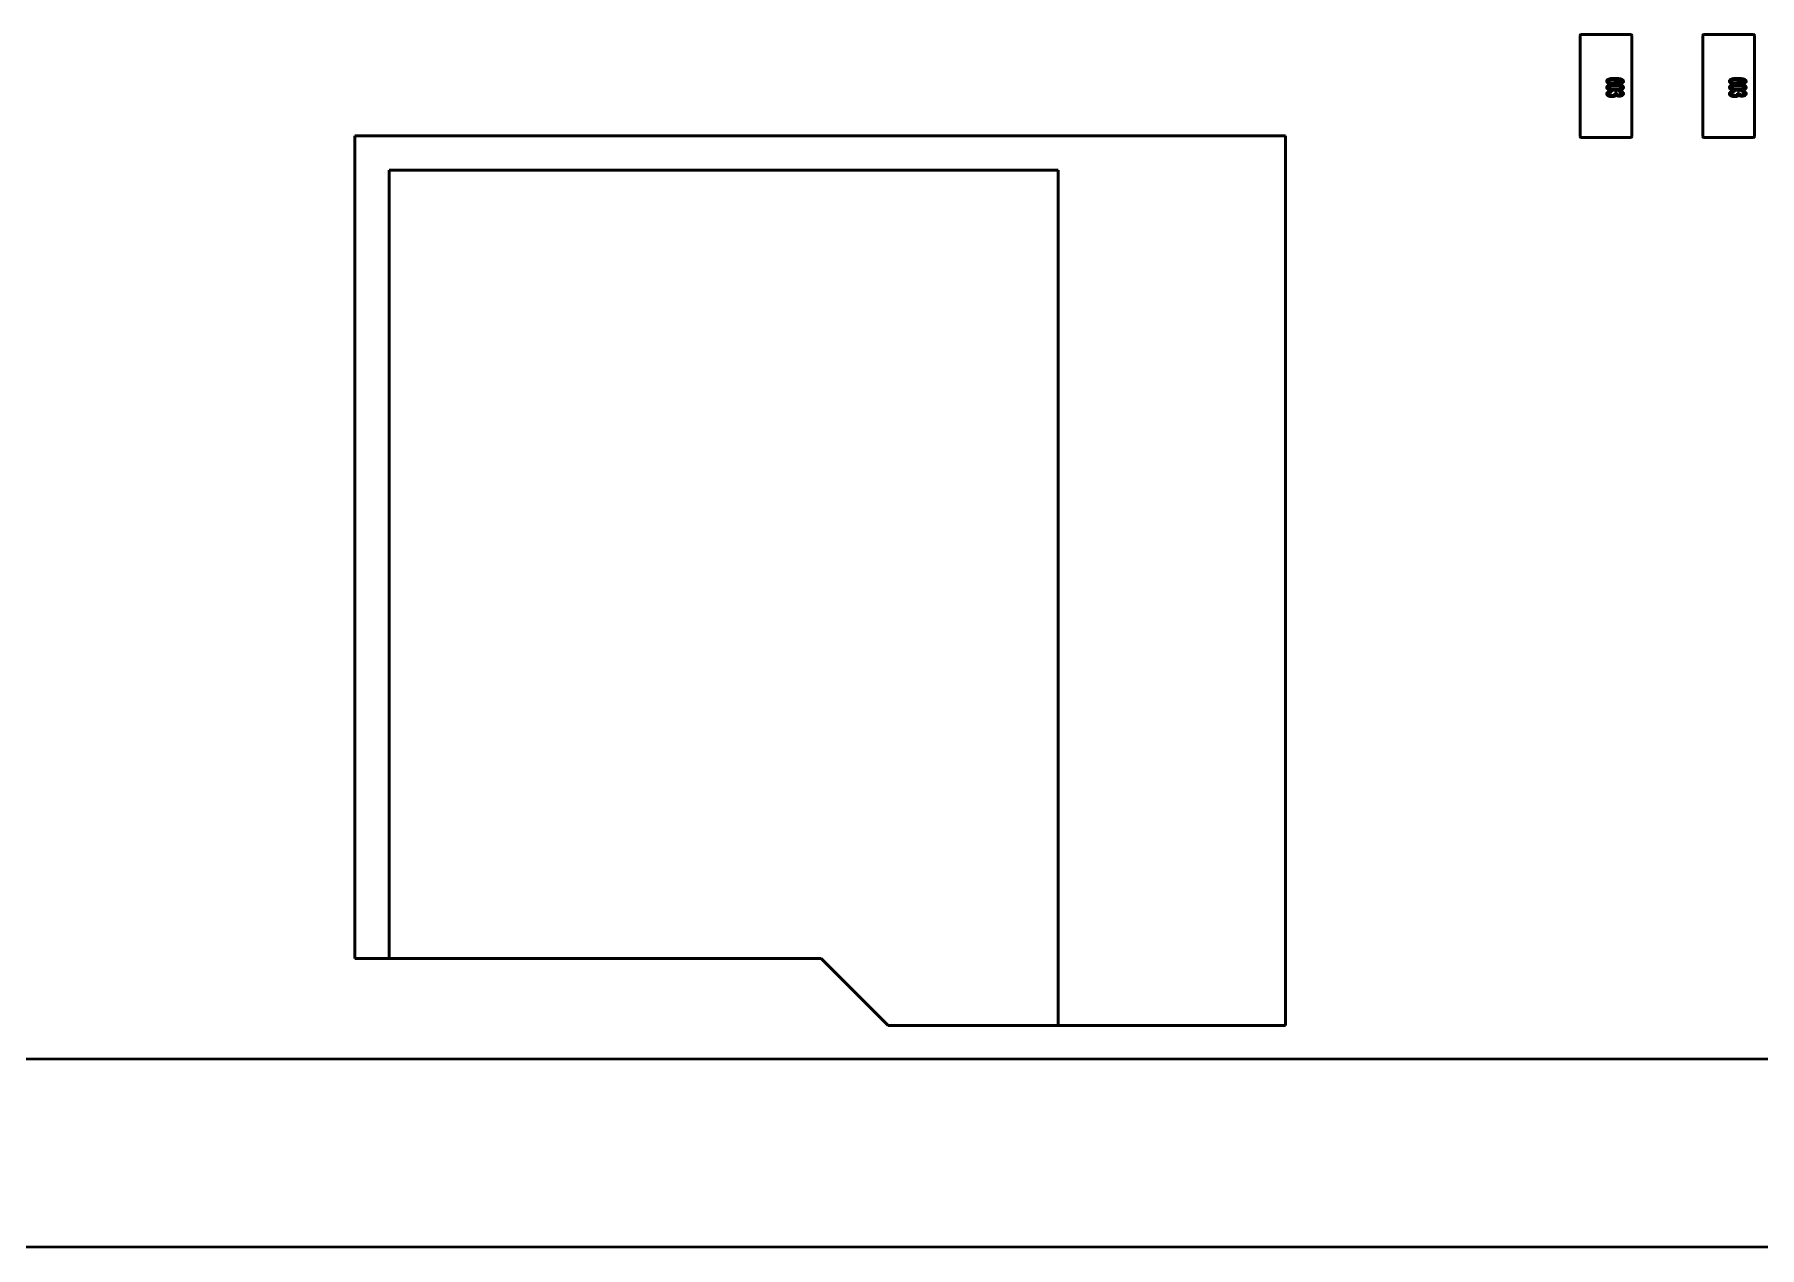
# Model space of a CAD drawing. Header units: millimetres. Extents: x 37 to 347, y 164 to 266.
# Drawn here: x 289.53 to 316.31, y 179.85 to 198.69 of the extents above; entities that cross this region are included whole.
import ezdxf

# ---------------------------------------------------------------- set-up
doc = ezdxf.new("R2010")
doc.units = ezdxf.units.MM
doc.header["$LTSCALE"] = 0.75
doc.layers.add('Visible', color=7, linetype='Continuous', lineweight=50)

msp = doc.modelspace()

# ---------------------------------------------------------------- linework, layer by layer
at = {"layer": 'Visible'}
for p, q in [((313.53, 198.288), (313.53, 198.673)), ((313.545, 198.688), (314.315, 198.688)), ((314.33, 198.673), (314.33, 198.288)), ((315.435, 198.288), (315.435, 198.673)), ((315.45, 198.688), (316.22, 198.688)), ((316.235, 198.673), (316.235, 198.288)), ((313.53, 197.488), (313.53, 198.288)), ((314.33, 198.288), (314.33, 197.488)), ((315.435, 197.488), (315.435, 198.288)), ((316.235, 198.288), (316.235, 197.488)), ((314.136, 197.924), (314.133, 197.941)), ((316.041, 197.924), (316.038, 197.941)), ((314.014, 197.809), (314.018, 197.793)), ((314.067, 197.777), (314.097, 197.775)), ((314.133, 197.793), (314.136, 197.809)), ((315.919, 197.809), (315.923, 197.793)), ((315.972, 197.777), (316.002, 197.775)), ((316.038, 197.793), (316.041, 197.809)), ((313.53, 197.103), (313.53, 197.488)), ((314.33, 197.488), (314.33, 197.103)), ((315.435, 197.103), (315.435, 197.488)), ((316.235, 197.488), (316.235, 197.103)), ((294.504, 184.339), (294.504, 197.115)), ((294.504, 197.115), (308.956, 197.115)), ((294.504, 184.339), (294.504, 197.115)), ((294.504, 197.115), (308.956, 197.115)), ((308.956, 197.115), (308.956, 183.297)), ((308.956, 197.115), (308.956, 183.297)), ((314.315, 197.088), (313.545, 197.088)), ((316.22, 197.088), (315.45, 197.088)), ((305.426, 196.581), (295.037, 196.581)), ((295.037, 196.581), (295.037, 184.339)), ((305.426, 183.297), (305.426, 196.581)), ((301.743, 184.339), (294.504, 184.339)), ((295.037, 184.339), (294.504, 184.339)), ((302.784, 183.297), (301.743, 184.339)), ((308.956, 183.297), (302.784, 183.297)), ((308.956, 183.297), (305.426, 183.297)), ((246.55, 182.772), (326.99, 182.779)), ((326.995, 179.859), (246.555, 179.848))]:
    msp.add_line(p, q, dxfattribs=at)
for centre, radius, start, end in [((313.545, 198.673), 0.015, 90, 180), ((315.45, 198.673), 0.015, 90, 180), ((314.111, 197.772), 0.0151, 167.1001, 176.9606), ((316.016, 197.772), 0.0151, 167.1001, 176.9606), ((313.545, 197.103), 0.015, 180, 270), ((314.315, 197.103), 0.015, 270, 0), ((315.45, 197.103), 0.015, 180, 270), ((316.22, 197.103), 0.015, 270, 0)]:
    msp.add_arc(centre, radius, start, end, dxfattribs=at)
at = {"layer": 'Visible', "extrusion": (0, 0, -1)}
for centre in [(-314.315, 198.673), (-316.22, 198.673)]:
    msp.add_arc(centre, 0.015, 90, 180, dxfattribs=at)
at = {"layer": 'Visible'}
for points, knots in [([(313.942, 197.962), (313.942, 197.963), (313.942, 197.967), (313.944, 197.971), (313.946, 197.976), (313.949, 197.98), (313.953, 197.984), (313.958, 197.988), (313.964, 197.991), (313.971, 197.994), (313.979, 197.997), (313.988, 198), (313.998, 198.002), (314.009, 198.004), (314.022, 198.005), (314.035, 198.006), (314.05, 198.007), (314.06, 198.007), (314.065, 198.007)], [0, 0, 0, 0, 0.034539, 0.068446, 0.103088, 0.13979, 0.17946, 0.222893, 0.270938, 0.32355, 0.381968, 0.447495, 0.520046, 0.600262, 0.688396, 0.784196, 0.88815, 1, 1, 1, 1]), ([(314.03, 197.921), (314.026, 197.921), (314.018, 197.921), (314.007, 197.922), (313.996, 197.924), (313.985, 197.926), (313.975, 197.929), (313.967, 197.932), (313.959, 197.936), (313.953, 197.941), (313.948, 197.945), (313.945, 197.95), (313.942, 197.956), (313.942, 197.96), (313.942, 197.962)], [0, 0, 0, 0, 0.113222, 0.222436, 0.328941, 0.432255, 0.529309, 0.617114, 0.696232, 0.767885, 0.832331, 0.890498, 0.945728, 1, 1, 1, 1]), ([(314.03, 197.99), (314.028, 197.99), (314.023, 197.99), (314.015, 197.989), (314.008, 197.988), (314.001, 197.987), (313.994, 197.985), (313.988, 197.983), (313.983, 197.98), (313.979, 197.978), (313.976, 197.974), (313.973, 197.971), (313.972, 197.967), (313.972, 197.964), (313.972, 197.963)], [0, 0, 0, 0, 0.109243, 0.216023, 0.321968, 0.426361, 0.524966, 0.612732, 0.691524, 0.7616, 0.824439, 0.882595, 0.939943, 1, 1, 1, 1]), ([(313.972, 197.963), (313.972, 197.962), (313.972, 197.96), (313.972, 197.957), (313.974, 197.955), (313.975, 197.952), (313.978, 197.95), (313.98, 197.948), (313.983, 197.946), (313.987, 197.944), (313.991, 197.943), (313.995, 197.941), (314, 197.94), (314.005, 197.939), (314.011, 197.938), (314.016, 197.938), (314.022, 197.938), (314.027, 197.938), (314.029, 197.938)], [0, 0, 0, 0, 0.043059, 0.084311, 0.126412, 0.169629, 0.214862, 0.264105, 0.317794, 0.376356, 0.439245, 0.50636, 0.576813, 0.652673, 0.732388, 0.816257, 0.905922, 1, 1, 1, 1]), ([(314.029, 197.938), (314.031, 197.938), (314.035, 197.938), (314.041, 197.938), (314.046, 197.938), (314.051, 197.939), (314.056, 197.94), (314.061, 197.941), (314.065, 197.942), (314.069, 197.944), (314.072, 197.946), (314.075, 197.948), (314.078, 197.95), (314.08, 197.952), (314.082, 197.955), (314.083, 197.958), (314.083, 197.96), (314.083, 197.962), (314.084, 197.964)], [0, 0, 0, 0, 0.092421, 0.18033, 0.263853, 0.34161, 0.415312, 0.485163, 0.550673, 0.612163, 0.670021, 0.723417, 0.772617, 0.818981, 0.864284, 0.908474, 0.952925, 1, 1, 1, 1]), ([(314.084, 197.964), (314.083, 197.964), (314.083, 197.966), (314.083, 197.969), (314.082, 197.971), (314.08, 197.974), (314.078, 197.976), (314.075, 197.978), (314.072, 197.981), (314.068, 197.983), (314.061, 197.986), (314.052, 197.988), (314.041, 197.99), (314.034, 197.99), (314.03, 197.99)], [0, 0, 0, 0, 0.042268, 0.084326, 0.12704, 0.171814, 0.219694, 0.271017, 0.327502, 0.389152, 0.521662, 0.665762, 0.8249, 1, 1, 1, 1]), ([(314.113, 197.959), (314.113, 197.958), (314.113, 197.955), (314.112, 197.951), (314.11, 197.948), (314.107, 197.944), (314.104, 197.941), (314.1, 197.938), (314.095, 197.935), (314.09, 197.932), (314.084, 197.929), (314.077, 197.927), (314.07, 197.925), (314.063, 197.924), (314.055, 197.923), (314.047, 197.922), (314.039, 197.921), (314.033, 197.921), (314.03, 197.921)], [0, 0, 0, 0, 0.0391, 0.07853, 0.118928, 0.162015, 0.208997, 0.259988, 0.316442, 0.37843, 0.444682, 0.513469, 0.585629, 0.660965, 0.739818, 0.822306, 0.909148, 1, 1, 1, 1]), ([(314.065, 198.007), (314.071, 198.007), (314.083, 198.007), (314.099, 198.006), (314.115, 198.005), (314.129, 198.003), (314.142, 198.001), (314.153, 197.999), (314.164, 197.996), (314.17, 197.994), (314.173, 197.993)], [0, 0, 0, 0, 0.16399, 0.316279, 0.457451, 0.587187, 0.706146, 0.814209, 0.912106, 1, 1, 1, 1]), ([(314.079, 197.99), (314.082, 197.989), (314.087, 197.987), (314.094, 197.984), (314.1, 197.98), (314.105, 197.977), (314.108, 197.972), (314.111, 197.968), (314.113, 197.964), (314.113, 197.961), (314.113, 197.959)], [0, 0, 0, 0, 0.175284, 0.3323, 0.472555, 0.59864, 0.711841, 0.814222, 0.907964, 1, 1, 1, 1]), ([(314.165, 197.976), (314.163, 197.977), (314.159, 197.979), (314.152, 197.982), (314.145, 197.984), (314.137, 197.986), (314.131, 197.987), (314.125, 197.988), (314.119, 197.988), (314.112, 197.989), (314.105, 197.99), (314.097, 197.99), (314.088, 197.99), (314.082, 197.99), (314.079, 197.99)], [0, 0, 0, 0, 0.069993, 0.151179, 0.244049, 0.348789, 0.406942, 0.471758, 0.543422, 0.621403, 0.705702, 0.796988, 0.895269, 1, 1, 1, 1]), ([(314.133, 197.941), (314.136, 197.941), (314.141, 197.942), (314.148, 197.943), (314.154, 197.945), (314.158, 197.946), (314.159, 197.947)], [0, 0, 0, 0, 0.314678, 0.585132, 0.813475, 1, 1, 1, 1]), ([(314.202, 197.961), (314.202, 197.959), (314.202, 197.957), (314.201, 197.953), (314.2, 197.95), (314.198, 197.947), (314.195, 197.944), (314.192, 197.941), (314.189, 197.938), (314.185, 197.936), (314.18, 197.934), (314.175, 197.931), (314.169, 197.93), (314.164, 197.928), (314.157, 197.927), (314.151, 197.926), (314.144, 197.925), (314.139, 197.925), (314.136, 197.924)], [0, 0, 0, 0, 0.045249, 0.089046, 0.133753, 0.17902, 0.22622, 0.276333, 0.330502, 0.389318, 0.451844, 0.517626, 0.587612, 0.660911, 0.739117, 0.821058, 0.908157, 1, 1, 1, 1]), ([(314.159, 197.947), (314.16, 197.947), (314.162, 197.948), (314.165, 197.95), (314.167, 197.952), (314.169, 197.953), (314.171, 197.955), (314.172, 197.957), (314.172, 197.96), (314.172, 197.961), (314.172, 197.962)], [0, 0, 0, 0, 0.163277, 0.310892, 0.446819, 0.569906, 0.684024, 0.789987, 0.895592, 1, 1, 1, 1]), ([(314.172, 197.962), (314.172, 197.963), (314.172, 197.966), (314.171, 197.969), (314.168, 197.973), (314.166, 197.975), (314.165, 197.976)], [0, 0, 0, 0, 0.216987, 0.448782, 0.706308, 1, 1, 1, 1]), ([(314.173, 197.993), (314.175, 197.992), (314.18, 197.99), (314.186, 197.987), (314.191, 197.983), (314.195, 197.979), (314.198, 197.975), (314.2, 197.97), (314.202, 197.966), (314.202, 197.962), (314.202, 197.961)], [0, 0, 0, 0, 0.16287, 0.309908, 0.444611, 0.566631, 0.67929, 0.787329, 0.892674, 1, 1, 1, 1]), ([(315.847, 197.962), (315.847, 197.963), (315.847, 197.967), (315.849, 197.971), (315.851, 197.976), (315.854, 197.98), (315.858, 197.984), (315.863, 197.988), (315.869, 197.991), (315.876, 197.994), (315.884, 197.997), (315.893, 198), (315.903, 198.002), (315.914, 198.004), (315.927, 198.005), (315.94, 198.006), (315.955, 198.007), (315.965, 198.007), (315.97, 198.007)], [0, 0, 0, 0, 0.034539, 0.068446, 0.103088, 0.13979, 0.17946, 0.222893, 0.270938, 0.32355, 0.381968, 0.447495, 0.520046, 0.600262, 0.688396, 0.784196, 0.88815, 1, 1, 1, 1]), ([(315.935, 197.921), (315.931, 197.921), (315.923, 197.921), (315.912, 197.922), (315.901, 197.924), (315.89, 197.926), (315.88, 197.929), (315.872, 197.932), (315.864, 197.936), (315.858, 197.941), (315.853, 197.945), (315.85, 197.95), (315.847, 197.956), (315.847, 197.96), (315.847, 197.962)], [0, 0, 0, 0, 0.113222, 0.222436, 0.328941, 0.432255, 0.529309, 0.617114, 0.696232, 0.767885, 0.832331, 0.890498, 0.945728, 1, 1, 1, 1]), ([(315.935, 197.99), (315.933, 197.99), (315.928, 197.99), (315.92, 197.989), (315.913, 197.988), (315.906, 197.987), (315.899, 197.985), (315.893, 197.983), (315.888, 197.98), (315.884, 197.978), (315.881, 197.974), (315.878, 197.971), (315.877, 197.967), (315.877, 197.964), (315.877, 197.963)], [0, 0, 0, 0, 0.109243, 0.216023, 0.321968, 0.426361, 0.524966, 0.612732, 0.691524, 0.7616, 0.824439, 0.882595, 0.939943, 1, 1, 1, 1]), ([(315.877, 197.963), (315.877, 197.962), (315.877, 197.96), (315.877, 197.957), (315.879, 197.955), (315.88, 197.952), (315.883, 197.95), (315.885, 197.948), (315.888, 197.946), (315.892, 197.944), (315.896, 197.943), (315.9, 197.941), (315.905, 197.94), (315.91, 197.939), (315.916, 197.938), (315.921, 197.938), (315.927, 197.938), (315.932, 197.938), (315.934, 197.938)], [0, 0, 0, 0, 0.043059, 0.084311, 0.126412, 0.169629, 0.214862, 0.264105, 0.317794, 0.376356, 0.439245, 0.50636, 0.576813, 0.652673, 0.732388, 0.816257, 0.905922, 1, 1, 1, 1]), ([(315.934, 197.938), (315.936, 197.938), (315.94, 197.938), (315.946, 197.938), (315.951, 197.938), (315.956, 197.939), (315.961, 197.94), (315.966, 197.941), (315.97, 197.942), (315.974, 197.944), (315.977, 197.946), (315.98, 197.948), (315.983, 197.95), (315.985, 197.952), (315.987, 197.955), (315.988, 197.958), (315.988, 197.96), (315.988, 197.962), (315.989, 197.964)], [0, 0, 0, 0, 0.092421, 0.18033, 0.263853, 0.34161, 0.415312, 0.485163, 0.550673, 0.612163, 0.670021, 0.723417, 0.772617, 0.818981, 0.864284, 0.908474, 0.952925, 1, 1, 1, 1]), ([(315.989, 197.964), (315.988, 197.964), (315.988, 197.966), (315.988, 197.969), (315.987, 197.971), (315.985, 197.974), (315.983, 197.976), (315.98, 197.978), (315.977, 197.981), (315.973, 197.983), (315.966, 197.986), (315.957, 197.988), (315.946, 197.99), (315.939, 197.99), (315.935, 197.99)], [0, 0, 0, 0, 0.042268, 0.084326, 0.12704, 0.171814, 0.219694, 0.271017, 0.327502, 0.389152, 0.521662, 0.665762, 0.8249, 1, 1, 1, 1]), ([(316.018, 197.959), (316.018, 197.958), (316.018, 197.955), (316.017, 197.951), (316.015, 197.948), (316.012, 197.944), (316.009, 197.941), (316.005, 197.938), (316, 197.935), (315.995, 197.932), (315.989, 197.929), (315.982, 197.927), (315.975, 197.925), (315.968, 197.924), (315.96, 197.923), (315.952, 197.922), (315.944, 197.921), (315.938, 197.921), (315.935, 197.921)], [0, 0, 0, 0, 0.0391, 0.07853, 0.118928, 0.162015, 0.208997, 0.259988, 0.316442, 0.37843, 0.444682, 0.513469, 0.585629, 0.660965, 0.739818, 0.822306, 0.909148, 1, 1, 1, 1]), ([(315.97, 198.007), (315.976, 198.007), (315.988, 198.007), (316.004, 198.006), (316.02, 198.005), (316.034, 198.003), (316.047, 198.001), (316.058, 197.999), (316.069, 197.996), (316.075, 197.994), (316.078, 197.993)], [0, 0, 0, 0, 0.16399, 0.316279, 0.457451, 0.587187, 0.706146, 0.814209, 0.912106, 1, 1, 1, 1]), ([(315.984, 197.99), (315.987, 197.989), (315.992, 197.987), (315.999, 197.984), (316.005, 197.98), (316.01, 197.977), (316.013, 197.972), (316.016, 197.968), (316.018, 197.964), (316.018, 197.961), (316.018, 197.959)], [0, 0, 0, 0, 0.175284, 0.3323, 0.472555, 0.59864, 0.711841, 0.814222, 0.907964, 1, 1, 1, 1]), ([(316.07, 197.976), (316.068, 197.977), (316.064, 197.979), (316.057, 197.982), (316.05, 197.984), (316.042, 197.986), (316.036, 197.987), (316.03, 197.988), (316.024, 197.988), (316.017, 197.989), (316.01, 197.99), (316.002, 197.99), (315.993, 197.99), (315.987, 197.99), (315.984, 197.99)], [0, 0, 0, 0, 0.069993, 0.151179, 0.244049, 0.348789, 0.406942, 0.471758, 0.543422, 0.621403, 0.705702, 0.796988, 0.895269, 1, 1, 1, 1]), ([(316.038, 197.941), (316.041, 197.941), (316.046, 197.942), (316.053, 197.943), (316.059, 197.945), (316.063, 197.946), (316.064, 197.947)], [0, 0, 0, 0, 0.314678, 0.585132, 0.813475, 1, 1, 1, 1]), ([(316.107, 197.961), (316.107, 197.959), (316.107, 197.957), (316.106, 197.953), (316.105, 197.95), (316.103, 197.947), (316.1, 197.944), (316.097, 197.941), (316.094, 197.938), (316.09, 197.936), (316.085, 197.934), (316.08, 197.931), (316.074, 197.93), (316.069, 197.928), (316.062, 197.927), (316.056, 197.926), (316.049, 197.925), (316.044, 197.925), (316.041, 197.924)], [0, 0, 0, 0, 0.045249, 0.089046, 0.133753, 0.17902, 0.22622, 0.276333, 0.330502, 0.389318, 0.451844, 0.517626, 0.587612, 0.660911, 0.739117, 0.821058, 0.908157, 1, 1, 1, 1]), ([(316.064, 197.947), (316.065, 197.947), (316.067, 197.948), (316.07, 197.95), (316.072, 197.952), (316.074, 197.953), (316.076, 197.955), (316.077, 197.957), (316.077, 197.96), (316.077, 197.961), (316.077, 197.962)], [0, 0, 0, 0, 0.163277, 0.310892, 0.446819, 0.569906, 0.684024, 0.789987, 0.895592, 1, 1, 1, 1]), ([(316.077, 197.962), (316.077, 197.963), (316.077, 197.966), (316.076, 197.969), (316.073, 197.973), (316.071, 197.975), (316.07, 197.976)], [0, 0, 0, 0, 0.216987, 0.448782, 0.706308, 1, 1, 1, 1]), ([(316.078, 197.993), (316.08, 197.992), (316.085, 197.99), (316.091, 197.987), (316.096, 197.983), (316.1, 197.979), (316.103, 197.975), (316.105, 197.97), (316.107, 197.966), (316.107, 197.962), (316.107, 197.961)], [0, 0, 0, 0, 0.16287, 0.309908, 0.444611, 0.566631, 0.67929, 0.787329, 0.892674, 1, 1, 1, 1]), ([(313.942, 197.865), (313.942, 197.867), (313.942, 197.87), (313.943, 197.874), (313.945, 197.878), (313.948, 197.882), (313.952, 197.886), (313.956, 197.889), (313.961, 197.892), (313.965, 197.894), (313.967, 197.895)], [0, 0, 0, 0, 0.112855, 0.222519, 0.33314, 0.446105, 0.568897, 0.700572, 0.843031, 1, 1, 1, 1]), ([(314.072, 197.822), (314.068, 197.822), (314.061, 197.822), (314.051, 197.823), (314.041, 197.823), (314.031, 197.823), (314.022, 197.824), (314.014, 197.825), (314.006, 197.826), (313.999, 197.827), (313.992, 197.828), (313.986, 197.83), (313.98, 197.831), (313.974, 197.833), (313.969, 197.835), (313.964, 197.837), (313.96, 197.839), (313.956, 197.841), (313.953, 197.844), (313.95, 197.846), (313.947, 197.849), (313.945, 197.852), (313.944, 197.855), (313.943, 197.858), (313.942, 197.862), (313.942, 197.864), (313.942, 197.865)], [0, 0, 0, 0, 0.074251, 0.145037, 0.212012, 0.2759, 0.336376, 0.39347, 0.447215, 0.49765, 0.544762, 0.589416, 0.631521, 0.670554, 0.707275, 0.741788, 0.773747, 0.80364, 0.831602, 0.858005, 0.882699, 0.906488, 0.929872, 0.952805, 0.976255, 1, 1, 1, 1]), ([(313.942, 197.768), (313.942, 197.769), (313.942, 197.772), (313.943, 197.776), (313.945, 197.78), (313.947, 197.783), (313.95, 197.787), (313.953, 197.79), (313.957, 197.793), (313.962, 197.796), (313.967, 197.799), (313.973, 197.801), (313.979, 197.803), (313.985, 197.805), (313.992, 197.807), (313.999, 197.808), (314.007, 197.809), (314.012, 197.809), (314.014, 197.809)], [0, 0, 0, 0, 0.046425, 0.091755, 0.137366, 0.184235, 0.233618, 0.286345, 0.342703, 0.403812, 0.468459, 0.535483, 0.604767, 0.676823, 0.752582, 0.831579, 0.913949, 1, 1, 1, 1]), ([(314.023, 197.723), (314.02, 197.724), (314.014, 197.724), (314.006, 197.724), (313.999, 197.725), (313.991, 197.727), (313.984, 197.728), (313.978, 197.73), (313.971, 197.733), (313.965, 197.736), (313.96, 197.739), (313.955, 197.742), (313.951, 197.746), (313.948, 197.75), (313.945, 197.754), (313.943, 197.758), (313.942, 197.763), (313.942, 197.766), (313.942, 197.768)], [0, 0, 0, 0, 0.082462, 0.161515, 0.237917, 0.311928, 0.383707, 0.453659, 0.521452, 0.58809, 0.651668, 0.709643, 0.763649, 0.813744, 0.861616, 0.907939, 0.953268, 1, 1, 1, 1]), ([(313.967, 197.895), (313.97, 197.896), (313.976, 197.898), (313.986, 197.901), (313.997, 197.903), (314.01, 197.905), (314.024, 197.906), (314.039, 197.907), (314.055, 197.908), (314.066, 197.908), (314.072, 197.908)], [0, 0, 0, 0, 0.088742, 0.187499, 0.295864, 0.414923, 0.545072, 0.685443, 0.837217, 1, 1, 1, 1]), ([(314.072, 197.891), (314.067, 197.891), (314.058, 197.891), (314.044, 197.891), (314.032, 197.89), (314.021, 197.89), (314.012, 197.889), (314.003, 197.887), (313.997, 197.886), (313.991, 197.884), (313.986, 197.882), (313.982, 197.88), (313.979, 197.878), (313.976, 197.876), (313.974, 197.873), (313.973, 197.871), (313.972, 197.868), (313.972, 197.866), (313.972, 197.865)], [0, 0, 0, 0, 0.134263, 0.256912, 0.367072, 0.465719, 0.552001, 0.626648, 0.690208, 0.742103, 0.78636, 0.826398, 0.862342, 0.894454, 0.92353, 0.950073, 0.975135, 1, 1, 1, 1]), ([(313.972, 197.865), (313.972, 197.864), (313.972, 197.862), (313.973, 197.86), (313.974, 197.857), (313.976, 197.855), (313.979, 197.852), (313.982, 197.85), (313.986, 197.848), (313.991, 197.846), (313.997, 197.844), (314.004, 197.843), (314.012, 197.842), (314.021, 197.841), (314.032, 197.84), (314.044, 197.839), (314.058, 197.839), (314.067, 197.839), (314.072, 197.839)], [0, 0, 0, 0, 0.024873, 0.049942, 0.076734, 0.105819, 0.137584, 0.173281, 0.213331, 0.25803, 0.310528, 0.373652, 0.448708, 0.535069, 0.633281, 0.743475, 0.865696, 1, 1, 1, 1]), ([(314.018, 197.793), (314.016, 197.792), (314.012, 197.792), (314.006, 197.791), (314.001, 197.79), (313.997, 197.789), (313.993, 197.788), (313.989, 197.787), (313.985, 197.785), (313.982, 197.784), (313.98, 197.783), (313.978, 197.781), (313.976, 197.779), (313.974, 197.777), (313.973, 197.775), (313.972, 197.772), (313.972, 197.77), (313.972, 197.768), (313.972, 197.767)], [0, 0, 0, 0, 0.103069, 0.198581, 0.288104, 0.369261, 0.444795, 0.512889, 0.575174, 0.631288, 0.682404, 0.731175, 0.77647, 0.820426, 0.863811, 0.908278, 0.952771, 1, 1, 1, 1]), ([(313.972, 197.767), (313.972, 197.766), (313.972, 197.764), (313.972, 197.761), (313.974, 197.758), (313.975, 197.755), (313.977, 197.753), (313.98, 197.751), (313.983, 197.749), (313.988, 197.746), (313.994, 197.744), (314.003, 197.742), (314.013, 197.74), (314.019, 197.74), (314.023, 197.74)], [0, 0, 0, 0, 0.04931, 0.097438, 0.144473, 0.193038, 0.242821, 0.295407, 0.351784, 0.413136, 0.54495, 0.684635, 0.836127, 1, 1, 1, 1]), ([(314.023, 197.74), (314.026, 197.74), (314.032, 197.74), (314.042, 197.742), (314.05, 197.744), (314.056, 197.746), (314.06, 197.749), (314.063, 197.751), (314.065, 197.753), (314.067, 197.755), (314.069, 197.758), (314.07, 197.76), (314.07, 197.763), (314.071, 197.765), (314.071, 197.766)], [0, 0, 0, 0, 0.167218, 0.320339, 0.462287, 0.594804, 0.656853, 0.713804, 0.766492, 0.816247, 0.86331, 0.908655, 0.953999, 1, 1, 1, 1]), ([(314.086, 197.748), (314.085, 197.747), (314.084, 197.745), (314.083, 197.742), (314.08, 197.74), (314.078, 197.737), (314.075, 197.735), (314.072, 197.733), (314.068, 197.732), (314.062, 197.729), (314.055, 197.727), (314.045, 197.725), (314.034, 197.724), (314.026, 197.724), (314.023, 197.723)], [0, 0, 0, 0, 0.043771, 0.088998, 0.135151, 0.183351, 0.234221, 0.287902, 0.345252, 0.405946, 0.536086, 0.677321, 0.831816, 1, 1, 1, 1]), ([(314.071, 197.766), (314.071, 197.766), (314.07, 197.768), (314.07, 197.771), (314.069, 197.774), (314.068, 197.776), (314.067, 197.777)], [0, 0, 0, 0, 0.202269, 0.436275, 0.700784, 1, 1, 1, 1]), ([(314.072, 197.908), (314.076, 197.908), (314.083, 197.908), (314.093, 197.908), (314.103, 197.907), (314.113, 197.907), (314.122, 197.906), (314.13, 197.905), (314.138, 197.904), (314.145, 197.903), (314.152, 197.902), (314.159, 197.901), (314.165, 197.899), (314.17, 197.897), (314.175, 197.895), (314.18, 197.893), (314.184, 197.891), (314.188, 197.889), (314.191, 197.887), (314.194, 197.884), (314.197, 197.881), (314.199, 197.878), (314.2, 197.875), (314.201, 197.872), (314.202, 197.869), (314.202, 197.866), (314.202, 197.865)], [0, 0, 0, 0, 0.074506, 0.1459, 0.213486, 0.277294, 0.338042, 0.395064, 0.448741, 0.499113, 0.546571, 0.591094, 0.632898, 0.672215, 0.708563, 0.743033, 0.77464, 0.804496, 0.832142, 0.858512, 0.883407, 0.907258, 0.930302, 0.953206, 0.976284, 1, 1, 1, 1]), ([(314.155, 197.884), (314.153, 197.884), (314.148, 197.886), (314.141, 197.887), (314.132, 197.889), (314.123, 197.89), (314.112, 197.89), (314.099, 197.891), (314.086, 197.891), (314.077, 197.891), (314.072, 197.891)], [0, 0, 0, 0, 0.077494, 0.167583, 0.271791, 0.388974, 0.520674, 0.666372, 0.826123, 1, 1, 1, 1]), ([(314.202, 197.865), (314.202, 197.863), (314.202, 197.86), (314.2, 197.855), (314.197, 197.85), (314.194, 197.846), (314.189, 197.841), (314.184, 197.838), (314.177, 197.835), (314.17, 197.832), (314.162, 197.83), (314.153, 197.828), (314.143, 197.827), (314.134, 197.825), (314.126, 197.824), (314.12, 197.824), (314.113, 197.823), (314.106, 197.823), (314.098, 197.823), (314.09, 197.822), (314.081, 197.822), (314.075, 197.822), (314.072, 197.822)], [0, 0, 0, 0, 0.034937, 0.070233, 0.106498, 0.145588, 0.187189, 0.231348, 0.279253, 0.331361, 0.388443, 0.450964, 0.518748, 0.592149, 0.631732, 0.674662, 0.720681, 0.770144, 0.822679, 0.878318, 0.937425, 1, 1, 1, 1]), ([(314.072, 197.839), (314.077, 197.839), (314.086, 197.839), (314.099, 197.839), (314.111, 197.84), (314.122, 197.84), (314.131, 197.841), (314.14, 197.843), (314.147, 197.844), (314.152, 197.846), (314.157, 197.848), (314.161, 197.85), (314.165, 197.852), (314.167, 197.854), (314.17, 197.857), (314.171, 197.859), (314.172, 197.862), (314.172, 197.864), (314.172, 197.865)], [0, 0, 0, 0, 0.131104, 0.251092, 0.359069, 0.456019, 0.542064, 0.61636, 0.680002, 0.732947, 0.778443, 0.819195, 0.855957, 0.888635, 0.918943, 0.946451, 0.973354, 1, 1, 1, 1]), ([(314.137, 197.73), (314.134, 197.73), (314.129, 197.73), (314.121, 197.731), (314.114, 197.732), (314.107, 197.734), (314.101, 197.737), (314.095, 197.74), (314.09, 197.743), (314.087, 197.746), (314.086, 197.748)], [0, 0, 0, 0, 0.144088, 0.282399, 0.414873, 0.544284, 0.666959, 0.782936, 0.893536, 1, 1, 1, 1]), ([(314.096, 197.773), (314.096, 197.771), (314.097, 197.768), (314.099, 197.763), (314.102, 197.758), (314.105, 197.755), (314.109, 197.753), (314.111, 197.751), (314.115, 197.75), (314.118, 197.748), (314.122, 197.748), (314.126, 197.747), (314.131, 197.747), (314.134, 197.747), (314.136, 197.747)], [0, 0, 0, 0, 0.093799, 0.188392, 0.290003, 0.402222, 0.463153, 0.526712, 0.592954, 0.664831, 0.740162, 0.821342, 0.9079, 1, 1, 1, 1]), ([(314.172, 197.768), (314.172, 197.77), (314.172, 197.773), (314.17, 197.777), (314.167, 197.781), (314.162, 197.785), (314.157, 197.788), (314.15, 197.79), (314.142, 197.792), (314.136, 197.792), (314.133, 197.793)], [0, 0, 0, 0, 0.091264, 0.182272, 0.279087, 0.387649, 0.51128, 0.653335, 0.81559, 1, 1, 1, 1]), ([(314.136, 197.809), (314.139, 197.809), (314.144, 197.808), (314.151, 197.807), (314.158, 197.806), (314.164, 197.804), (314.17, 197.803), (314.175, 197.8), (314.18, 197.798), (314.185, 197.796), (314.189, 197.793), (314.192, 197.79), (314.195, 197.787), (314.198, 197.784), (314.2, 197.78), (314.201, 197.777), (314.202, 197.773), (314.202, 197.77), (314.202, 197.769)], [0, 0, 0, 0, 0.091225, 0.177914, 0.259697, 0.336779, 0.409804, 0.478609, 0.544088, 0.605766, 0.664021, 0.718355, 0.768591, 0.816722, 0.863055, 0.908208, 0.953971, 1, 1, 1, 1]), ([(314.136, 197.747), (314.138, 197.747), (314.143, 197.747), (314.15, 197.748), (314.156, 197.75), (314.162, 197.752), (314.167, 197.756), (314.17, 197.759), (314.172, 197.764), (314.172, 197.767), (314.172, 197.768)], [0, 0, 0, 0, 0.161714, 0.310106, 0.448206, 0.579033, 0.698679, 0.803099, 0.900751, 1, 1, 1, 1]), ([(314.202, 197.769), (314.202, 197.767), (314.202, 197.764), (314.2, 197.758), (314.197, 197.753), (314.193, 197.749), (314.188, 197.744), (314.183, 197.741), (314.176, 197.737), (314.169, 197.735), (314.161, 197.733), (314.153, 197.731), (314.145, 197.73), (314.14, 197.73), (314.137, 197.73)], [0, 0, 0, 0, 0.063875, 0.12862, 0.196004, 0.26872, 0.345998, 0.427238, 0.513555, 0.606226, 0.70228, 0.799518, 0.898803, 1, 1, 1, 1]), ([(314.172, 197.865), (314.172, 197.866), (314.172, 197.868), (314.171, 197.871), (314.17, 197.873), (314.168, 197.876), (314.165, 197.878), (314.162, 197.88), (314.159, 197.882), (314.156, 197.883), (314.155, 197.884)], [0, 0, 0, 0, 0.100844, 0.202097, 0.308076, 0.419905, 0.544656, 0.680308, 0.833032, 1, 1, 1, 1]), ([(315.847, 197.865), (315.847, 197.867), (315.847, 197.87), (315.848, 197.874), (315.85, 197.878), (315.853, 197.882), (315.857, 197.886), (315.861, 197.889), (315.866, 197.892), (315.87, 197.894), (315.872, 197.895)], [0, 0, 0, 0, 0.112855, 0.222519, 0.33314, 0.446105, 0.568897, 0.700572, 0.843031, 1, 1, 1, 1]), ([(315.977, 197.822), (315.973, 197.822), (315.966, 197.822), (315.956, 197.823), (315.946, 197.823), (315.936, 197.823), (315.927, 197.824), (315.919, 197.825), (315.911, 197.826), (315.904, 197.827), (315.897, 197.828), (315.891, 197.83), (315.885, 197.831), (315.879, 197.833), (315.874, 197.835), (315.869, 197.837), (315.865, 197.839), (315.861, 197.841), (315.858, 197.844), (315.855, 197.846), (315.852, 197.849), (315.85, 197.852), (315.849, 197.855), (315.848, 197.858), (315.847, 197.862), (315.847, 197.864), (315.847, 197.865)], [0, 0, 0, 0, 0.074251, 0.145037, 0.212012, 0.2759, 0.336376, 0.39347, 0.447215, 0.49765, 0.544762, 0.589416, 0.631521, 0.670554, 0.707275, 0.741788, 0.773747, 0.80364, 0.831602, 0.858005, 0.882699, 0.906488, 0.929872, 0.952805, 0.976255, 1, 1, 1, 1]), ([(315.847, 197.768), (315.847, 197.769), (315.847, 197.772), (315.848, 197.776), (315.85, 197.78), (315.852, 197.783), (315.855, 197.787), (315.858, 197.79), (315.862, 197.793), (315.867, 197.796), (315.872, 197.799), (315.878, 197.801), (315.884, 197.803), (315.89, 197.805), (315.897, 197.807), (315.904, 197.808), (315.912, 197.809), (315.917, 197.809), (315.919, 197.809)], [0, 0, 0, 0, 0.046425, 0.091755, 0.137366, 0.184235, 0.233618, 0.286345, 0.342703, 0.403812, 0.468459, 0.535483, 0.604767, 0.676823, 0.752582, 0.831579, 0.913949, 1, 1, 1, 1]), ([(315.928, 197.723), (315.925, 197.724), (315.919, 197.724), (315.911, 197.724), (315.904, 197.725), (315.896, 197.727), (315.889, 197.728), (315.883, 197.73), (315.876, 197.733), (315.87, 197.736), (315.865, 197.739), (315.86, 197.742), (315.856, 197.746), (315.853, 197.75), (315.85, 197.754), (315.848, 197.758), (315.847, 197.763), (315.847, 197.766), (315.847, 197.768)], [0, 0, 0, 0, 0.082462, 0.161515, 0.237917, 0.311928, 0.383707, 0.453659, 0.521452, 0.58809, 0.651668, 0.709643, 0.763649, 0.813744, 0.861616, 0.907939, 0.953268, 1, 1, 1, 1]), ([(315.872, 197.895), (315.875, 197.896), (315.881, 197.898), (315.891, 197.901), (315.902, 197.903), (315.915, 197.905), (315.929, 197.906), (315.944, 197.907), (315.96, 197.908), (315.971, 197.908), (315.977, 197.908)], [0, 0, 0, 0, 0.088742, 0.187499, 0.295864, 0.414923, 0.545072, 0.685443, 0.837217, 1, 1, 1, 1]), ([(315.977, 197.891), (315.972, 197.891), (315.963, 197.891), (315.949, 197.891), (315.937, 197.89), (315.926, 197.89), (315.917, 197.889), (315.908, 197.887), (315.902, 197.886), (315.896, 197.884), (315.891, 197.882), (315.887, 197.88), (315.884, 197.878), (315.881, 197.876), (315.879, 197.873), (315.878, 197.871), (315.877, 197.868), (315.877, 197.866), (315.877, 197.865)], [0, 0, 0, 0, 0.134263, 0.256912, 0.367072, 0.465719, 0.552001, 0.626648, 0.690208, 0.742103, 0.78636, 0.826398, 0.862342, 0.894454, 0.92353, 0.950073, 0.975135, 1, 1, 1, 1]), ([(315.877, 197.865), (315.877, 197.864), (315.877, 197.862), (315.878, 197.86), (315.879, 197.857), (315.881, 197.855), (315.884, 197.852), (315.887, 197.85), (315.891, 197.848), (315.896, 197.846), (315.902, 197.844), (315.909, 197.843), (315.917, 197.842), (315.926, 197.841), (315.937, 197.84), (315.949, 197.839), (315.963, 197.839), (315.972, 197.839), (315.977, 197.839)], [0, 0, 0, 0, 0.024873, 0.049942, 0.076734, 0.105819, 0.137584, 0.173281, 0.213331, 0.25803, 0.310528, 0.373652, 0.448708, 0.535069, 0.633281, 0.743475, 0.865696, 1, 1, 1, 1]), ([(315.923, 197.793), (315.921, 197.792), (315.917, 197.792), (315.911, 197.791), (315.906, 197.79), (315.902, 197.789), (315.898, 197.788), (315.894, 197.787), (315.89, 197.785), (315.887, 197.784), (315.885, 197.783), (315.883, 197.781), (315.881, 197.779), (315.879, 197.777), (315.878, 197.775), (315.877, 197.772), (315.877, 197.77), (315.877, 197.768), (315.877, 197.767)], [0, 0, 0, 0, 0.103069, 0.198581, 0.288104, 0.369261, 0.444795, 0.512889, 0.575174, 0.631288, 0.682404, 0.731175, 0.77647, 0.820426, 0.863811, 0.908278, 0.952771, 1, 1, 1, 1]), ([(315.877, 197.767), (315.877, 197.766), (315.877, 197.764), (315.877, 197.761), (315.879, 197.758), (315.88, 197.755), (315.882, 197.753), (315.885, 197.751), (315.888, 197.749), (315.893, 197.746), (315.899, 197.744), (315.908, 197.742), (315.918, 197.74), (315.924, 197.74), (315.928, 197.74)], [0, 0, 0, 0, 0.04931, 0.097438, 0.144473, 0.193038, 0.242821, 0.295407, 0.351784, 0.413136, 0.54495, 0.684635, 0.836127, 1, 1, 1, 1]), ([(315.928, 197.74), (315.931, 197.74), (315.937, 197.74), (315.947, 197.742), (315.955, 197.744), (315.961, 197.746), (315.965, 197.749), (315.968, 197.751), (315.97, 197.753), (315.972, 197.755), (315.974, 197.758), (315.975, 197.76), (315.975, 197.763), (315.976, 197.765), (315.976, 197.766)], [0, 0, 0, 0, 0.167218, 0.320339, 0.462287, 0.594804, 0.656853, 0.713804, 0.766492, 0.816247, 0.86331, 0.908655, 0.953999, 1, 1, 1, 1]), ([(315.991, 197.748), (315.99, 197.747), (315.989, 197.745), (315.988, 197.742), (315.985, 197.74), (315.983, 197.737), (315.98, 197.735), (315.977, 197.733), (315.973, 197.732), (315.967, 197.729), (315.96, 197.727), (315.95, 197.725), (315.939, 197.724), (315.931, 197.724), (315.928, 197.723)], [0, 0, 0, 0, 0.043771, 0.088998, 0.135151, 0.183351, 0.234221, 0.287902, 0.345252, 0.405946, 0.536086, 0.677321, 0.831816, 1, 1, 1, 1]), ([(315.976, 197.766), (315.976, 197.766), (315.975, 197.768), (315.975, 197.771), (315.974, 197.774), (315.973, 197.776), (315.972, 197.777)], [0, 0, 0, 0, 0.202269, 0.436275, 0.700784, 1, 1, 1, 1]), ([(315.977, 197.908), (315.981, 197.908), (315.988, 197.908), (315.998, 197.908), (316.008, 197.907), (316.018, 197.907), (316.027, 197.906), (316.035, 197.905), (316.043, 197.904), (316.05, 197.903), (316.057, 197.902), (316.064, 197.901), (316.07, 197.899), (316.075, 197.897), (316.08, 197.895), (316.085, 197.893), (316.089, 197.891), (316.093, 197.889), (316.096, 197.887), (316.099, 197.884), (316.102, 197.881), (316.104, 197.878), (316.105, 197.875), (316.106, 197.872), (316.107, 197.869), (316.107, 197.866), (316.107, 197.865)], [0, 0, 0, 0, 0.074506, 0.1459, 0.213486, 0.277294, 0.338042, 0.395064, 0.448741, 0.499113, 0.546571, 0.591094, 0.632898, 0.672215, 0.708563, 0.743033, 0.77464, 0.804496, 0.832142, 0.858512, 0.883407, 0.907258, 0.930302, 0.953206, 0.976284, 1, 1, 1, 1]), ([(316.06, 197.884), (316.058, 197.884), (316.053, 197.886), (316.046, 197.887), (316.037, 197.889), (316.028, 197.89), (316.017, 197.89), (316.004, 197.891), (315.991, 197.891), (315.982, 197.891), (315.977, 197.891)], [0, 0, 0, 0, 0.077494, 0.167583, 0.271791, 0.388974, 0.520674, 0.666372, 0.826123, 1, 1, 1, 1]), ([(316.107, 197.865), (316.107, 197.863), (316.107, 197.86), (316.105, 197.855), (316.102, 197.85), (316.099, 197.846), (316.094, 197.841), (316.089, 197.838), (316.082, 197.835), (316.075, 197.832), (316.067, 197.83), (316.058, 197.828), (316.048, 197.827), (316.039, 197.825), (316.031, 197.824), (316.025, 197.824), (316.018, 197.823), (316.011, 197.823), (316.003, 197.823), (315.995, 197.822), (315.986, 197.822), (315.98, 197.822), (315.977, 197.822)], [0, 0, 0, 0, 0.034937, 0.070233, 0.106498, 0.145588, 0.187189, 0.231348, 0.279253, 0.331361, 0.388443, 0.450964, 0.518748, 0.592149, 0.631732, 0.674662, 0.720681, 0.770144, 0.822679, 0.878318, 0.937425, 1, 1, 1, 1]), ([(315.977, 197.839), (315.982, 197.839), (315.991, 197.839), (316.004, 197.839), (316.016, 197.84), (316.027, 197.84), (316.036, 197.841), (316.045, 197.843), (316.052, 197.844), (316.057, 197.846), (316.062, 197.848), (316.066, 197.85), (316.07, 197.852), (316.072, 197.854), (316.075, 197.857), (316.076, 197.859), (316.077, 197.862), (316.077, 197.864), (316.077, 197.865)], [0, 0, 0, 0, 0.131104, 0.251092, 0.359069, 0.456019, 0.542064, 0.61636, 0.680002, 0.732947, 0.778443, 0.819195, 0.855957, 0.888635, 0.918943, 0.946451, 0.973354, 1, 1, 1, 1]), ([(316.042, 197.73), (316.039, 197.73), (316.034, 197.73), (316.026, 197.731), (316.019, 197.732), (316.012, 197.734), (316.006, 197.737), (316, 197.74), (315.995, 197.743), (315.992, 197.746), (315.991, 197.748)], [0, 0, 0, 0, 0.144088, 0.282399, 0.414873, 0.544284, 0.666959, 0.782936, 0.893536, 1, 1, 1, 1]), ([(316.001, 197.773), (316.001, 197.771), (316.002, 197.768), (316.004, 197.763), (316.007, 197.758), (316.01, 197.755), (316.014, 197.753), (316.016, 197.751), (316.02, 197.75), (316.023, 197.748), (316.027, 197.748), (316.031, 197.747), (316.036, 197.747), (316.039, 197.747), (316.041, 197.747)], [0, 0, 0, 0, 0.093799, 0.188392, 0.290003, 0.402222, 0.463153, 0.526712, 0.592954, 0.664831, 0.740162, 0.821342, 0.9079, 1, 1, 1, 1]), ([(316.077, 197.768), (316.077, 197.77), (316.077, 197.773), (316.075, 197.777), (316.072, 197.781), (316.067, 197.785), (316.062, 197.788), (316.055, 197.79), (316.047, 197.792), (316.041, 197.792), (316.038, 197.793)], [0, 0, 0, 0, 0.091264, 0.182272, 0.279087, 0.387649, 0.51128, 0.653335, 0.81559, 1, 1, 1, 1]), ([(316.041, 197.809), (316.044, 197.809), (316.049, 197.808), (316.056, 197.807), (316.063, 197.806), (316.069, 197.804), (316.075, 197.803), (316.08, 197.8), (316.085, 197.798), (316.09, 197.796), (316.094, 197.793), (316.097, 197.79), (316.1, 197.787), (316.103, 197.784), (316.105, 197.78), (316.106, 197.777), (316.107, 197.773), (316.107, 197.77), (316.107, 197.769)], [0, 0, 0, 0, 0.091225, 0.177914, 0.259697, 0.336779, 0.409804, 0.478609, 0.544088, 0.605766, 0.664021, 0.718355, 0.768591, 0.816722, 0.863055, 0.908208, 0.953971, 1, 1, 1, 1]), ([(316.041, 197.747), (316.043, 197.747), (316.048, 197.747), (316.055, 197.748), (316.061, 197.75), (316.067, 197.752), (316.072, 197.756), (316.075, 197.759), (316.077, 197.764), (316.077, 197.767), (316.077, 197.768)], [0, 0, 0, 0, 0.161714, 0.310106, 0.448206, 0.579033, 0.698679, 0.803099, 0.900751, 1, 1, 1, 1]), ([(316.107, 197.769), (316.107, 197.767), (316.107, 197.764), (316.105, 197.758), (316.102, 197.753), (316.098, 197.749), (316.093, 197.744), (316.088, 197.741), (316.081, 197.737), (316.074, 197.735), (316.066, 197.733), (316.058, 197.731), (316.05, 197.73), (316.045, 197.73), (316.042, 197.73)], [0, 0, 0, 0, 0.063875, 0.12862, 0.196004, 0.26872, 0.345998, 0.427238, 0.513555, 0.606226, 0.70228, 0.799518, 0.898803, 1, 1, 1, 1]), ([(316.077, 197.865), (316.077, 197.866), (316.077, 197.868), (316.076, 197.871), (316.075, 197.873), (316.073, 197.876), (316.07, 197.878), (316.067, 197.88), (316.064, 197.882), (316.061, 197.883), (316.06, 197.884)], [0, 0, 0, 0, 0.100844, 0.202097, 0.308076, 0.419905, 0.544656, 0.680308, 0.833032, 1, 1, 1, 1])]:
    msp.add_open_spline(points, degree=3, knots=knots, dxfattribs=at)

doc.saveas('drawing.dxf')
